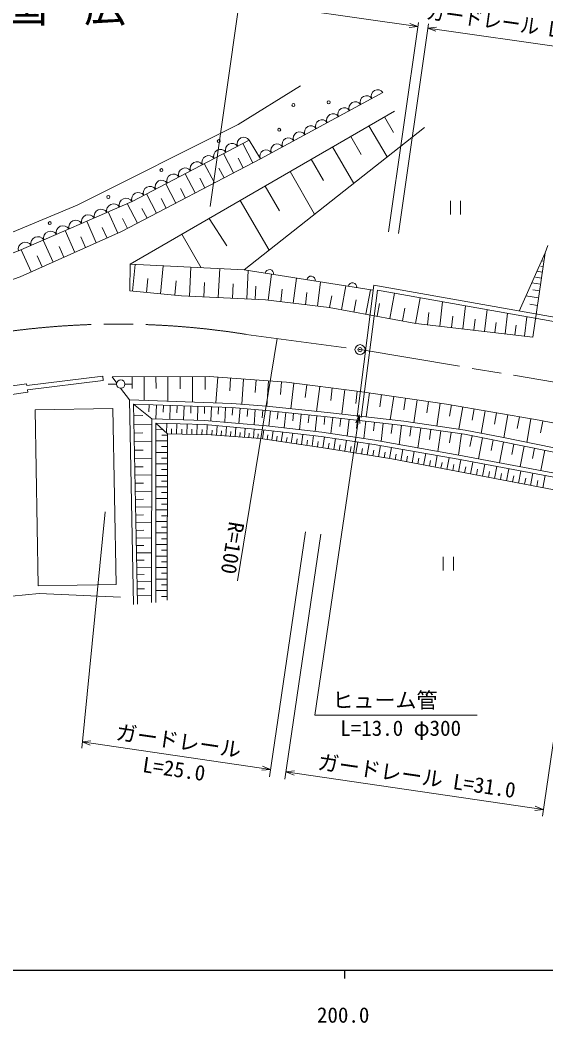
# Model space of a CAD drawing. Units: millimetres, scale not verified. Extents: x 40000 to 680000, y 20000 to 380000.
# Drawn here: x 229422 to 291957, y 198715 to 317977 of the extents above; entities that cross this region are included whole.
import ezdxf
from ezdxf.enums import TextEntityAlignment as Align

# ---------------------------------------------------------------- set-up
doc = ezdxf.new("R2010")
doc.units = ezdxf.units.MM
doc.header["$LTSCALE"] = 1000
doc.header["$PDMODE"] = 32
doc.header["$PDSIZE"] = 500
doc.linetypes.add('CHAIN', pattern=[18.5, 12, -1.5, 3.5, -1.5])
for name, color, linetype, lineweight in [('M-BGD', 7, 'Continuous', 13), ('M-BGD-HTXT', 7, 'Continuous', 13), ('M-BMK', 2, 'CHAIN', 13), ('M-BMK-SRVR', 3, 'Continuous', 13), ('M-STR-HTXT', 7, 'Continuous', 13), ('M-TTL-BAND', 7, 'Continuous', 25)]:
    doc.layers.add(name, color=color, linetype=linetype, lineweight=lineweight)
doc.styles.add('ＭＳ ゴシック', font='')
doc.styles.get('ＭＳ ゴシック').set_extended_font_data('MS Gothic')

msp = doc.modelspace()

# ---------------------------------------------------------------- linework, layer by layer
at = {"layer": 'M-BGD'}
for p, q in [((255356, 305561), (262771, 310140)), ((272572, 309347), (257997, 301477)), ((273952, 307151), (242506, 288948)), ((236209, 295963), (255356, 305561)), ((270916, 305393), (273057, 301694)), ((272765, 306464), (273836, 304614)), ((277512, 305216), (256085, 288274)), ((268751, 304140), (270004, 301976)), ((257112, 301013), (255911, 303303)), ((257997, 301477), (256679, 303705)), ((254822, 299813), (253622, 302102)), ((266587, 302888), (269093, 298559)), ((241496, 292827), (257997, 301477)), ((252533, 298613), (251333, 300902)), ((255967, 300413), (255367, 301558)), ((264055, 301422), (265521, 298890)), ((250243, 297413), (249043, 299702)), ((253677, 299213), (253077, 300358)), ((261523, 299956), (264454, 294892)), ((247954, 296213), (246754, 298502)), ((251388, 298013), (250788, 299157)), ((258560, 298241), (260275, 295279)), ((245665, 295013), (244465, 297302)), ((249099, 296813), (248499, 297957)), ((222646, 290334), (236209, 295963)), ((243377, 293813), (242155, 296143)), ((246810, 295613), (246210, 296757)), ((255597, 296526), (259027, 290601)), ((280612, 296471), (280612, 294871)), ((281812, 294871), (281812, 296471)), ((241033, 292621), (239902, 295163)), ((244521, 294413), (243921, 295557)), ((238491, 291490), (237350, 294054)), ((242212, 293202), (241601, 294367)), ((251902, 294387), (254022, 291128)), ((229426, 287457), (241496, 292827)), ((235927, 290349), (234777, 292935)), ((237209, 290920), (236638, 292201)), ((239762, 292055), (239196, 293326)), ((248643, 292501), (250941, 288530)), ((233341, 289199), (232181, 291806)), ((234634, 289774), (234059, 291067)), ((291850, 290278), (292197, 291170)), ((230734, 288039), (229564, 290669)), ((232038, 288619), (231458, 289923)), ((291850, 290278), (288761, 283371)), ((290408, 280280), (291850, 290278)), ((242506, 288948), (242482, 285774)), ((242506, 288948), (256085, 288274)), ((242802, 285744), (243100, 288919)), ((246123, 285432), (246435, 288753)), ((291615, 288649), (291359, 288686)), ((291708, 289288), (291426, 289329)), ((221252, 284527), (229426, 287457)), ((249554, 285152), (249723, 288590)), ((252991, 284983), (253160, 288420)), ((271425, 285842), (256085, 288274)), ((256376, 284816), (256543, 288202)), ((258931, 284666), (259306, 287764)), ((291523, 288010), (290878, 288103)), ((244463, 285588), (244619, 287249)), ((247837, 285271), (247998, 286985)), ((251272, 285067), (251357, 286786)), ((254683, 284899), (254767, 286592)), ((257375, 284767), (257452, 286325)), ((261918, 284305), (262280, 287292)), ((264800, 283956), (265148, 286837)), ((267650, 283520), (268171, 286358)), ((291316, 286573), (290261, 286725)), ((291420, 287292), (290701, 287395)), ((242482, 285774), (248621, 285198)), ((248621, 285198), (258595, 284707)), ((260425, 284486), (260606, 285979)), ((263359, 284131), (263533, 285571)), ((266231, 283781), (266492, 285200)), ((270558, 282987), (271092, 285895)), ((273386, 282469), (273940, 285494)), ((291083, 284958), (289569, 285176)), ((291199, 285765), (290392, 285882)), ((258595, 284707), (266190, 283788)), ((269104, 283254), (269371, 284708)), ((271873, 282746), (272151, 284258)), ((276428, 281911), (276986, 284953)), ((279335, 281568), (279674, 284476)), ((282079, 281249), (282398, 283993)), ((290952, 284049), (290044, 284180)), ((266190, 283788), (276498, 281898)), ((274907, 282190), (275186, 283711)), ((277881, 281737), (278051, 283191)), ((280707, 281409), (280867, 282780)), ((284668, 280948), (284969, 283537)), ((287110, 280664), (287395, 283106)), ((289415, 280396), (289683, 282700)), ((276498, 281898), (290408, 280280)), ((283374, 281098), (283524, 282393)), ((285889, 280806), (286031, 282027)), ((288263, 280530), (288397, 281682)), ((230225, 274515), (239246, 275622)), ((239246, 275622), (239307, 275125)), ((240361, 275549), (251901, 275576)), ((240915, 274809), (240361, 275549)), ((242769, 275554), (242772, 274146)), ((244177, 275558), (244184, 272742)), ((245585, 275561), (245588, 274153)), ((246993, 275564), (247000, 272645)), ((248453, 275568), (248456, 274108)), ((249912, 275571), (249919, 272545)), ((251425, 275575), (251429, 274062)), ((251901, 275576), (261109, 274922)), ((252936, 275502), (252719, 272449)), ((224753, 273935), (230197, 274710)), ((230197, 274710), (230225, 274515)), ((230296, 274020), (239307, 275125)), ((240900, 274669), (239888, 274669)), ((241900, 274682), (242806, 274681)), ((254463, 275394), (254354, 273867)), ((255989, 275285), (255777, 272292)), ((257486, 275179), (257380, 273682)), ((258983, 275073), (258768, 272054)), ((260492, 274966), (260385, 273456)), ((261109, 274922), (269774, 273810)), ((261996, 274808), (261604, 271748)), ((263526, 274612), (263330, 273082)), ((265056, 274415), (264671, 271417)), ((224894, 272945), (230338, 273720)), ((230296, 274020), (230338, 273720)), ((242420, 272802), (241382, 274186)), ((266555, 274223), (266363, 272724)), ((268054, 274031), (267677, 271093)), ((269523, 273842), (269335, 272373)), ((269774, 273810), (280151, 272314)), ((270990, 273635), (270577, 270773)), ((272421, 273429), (272214, 271997)), ((273852, 273222), (273451, 270442)), ((245074, 270556), (242930, 272284)), ((244782, 272221), (244753, 271368)), ((245635, 272192), (245578, 270541)), ((246460, 272163), (246432, 271338)), ((247285, 272135), (247229, 270493)), ((248106, 272107), (248078, 271286)), ((248927, 272079), (248871, 270446)), ((249744, 272051), (249716, 271234)), ((250560, 272023), (250504, 270399)), ((251372, 271995), (251344, 271183)), ((252184, 271967), (252127, 270307)), ((253014, 271939), (252986, 271108)), ((275242, 273022), (275042, 271632)), ((276632, 272821), (276238, 270089)), ((277998, 272624), (277801, 271258)), ((279365, 272427), (278971, 269698)), ((280151, 272314), (291134, 270381)), ((280726, 272213), (280488, 270855)), ((282084, 271974), (281617, 269320)), ((231207, 271615), (240470, 271784)), ((231588, 250679), (231207, 271615)), ((240470, 271784), (240852, 250848)), ((242957, 270929), (244005, 270950)), ((253845, 271910), (253785, 270159)), ((254720, 271874), (254651, 271001)), ((255593, 271805), (255451, 270010)), ((256491, 271734), (256420, 270837)), ((257388, 271663), (257244, 269851)), ((258294, 271591), (258222, 270685)), ((259199, 271507), (259009, 269685)), ((260110, 271411), (260014, 270501)), ((261020, 271316), (260828, 269474)), ((261941, 271220), (261845, 270299)), ((262862, 271124), (262667, 269261)), ((263794, 271027), (263696, 270095)), ((264725, 270929), (264528, 269045)), ((265667, 270831), (265569, 269889)), ((266609, 270725), (266386, 268793)), ((283411, 271740), (283178, 270413)), ((284738, 271507), (284266, 268825)), ((286079, 271271), (285843, 269930)), ((287419, 271035), (286935, 268283)), ((288796, 270793), (288553, 269417)), ((242978, 269881), (245073, 269923)), ((246941, 268785), (245573, 270041)), ((246827, 268889), (246857, 270001)), ((248036, 268756), (248068, 269969)), ((249246, 268724), (249278, 269934)), ((250453, 268692), (250485, 269899)), ((251637, 268661), (251668, 269845)), ((252777, 268600), (252862, 269739)), ((253899, 268517), (253983, 269639)), ((255005, 268435), (255087, 269541)), ((267575, 270614), (267464, 269648)), ((268541, 270503), (268311, 268505)), ((269540, 270388), (269425, 269389)), ((270539, 270274), (270302, 268208)), ((271572, 270155), (271453, 269122)), ((272605, 270036), (272355, 267863)), ((273691, 269911), (273566, 268824)), ((274778, 269786), (274513, 267480)), ((275928, 269628), (275763, 268479)), ((290172, 270551), (289675, 267725)), ((291134, 270381), (303050, 268110)), ((291583, 270296), (291315, 268887)), ((242999, 268856), (244025, 268876)), ((246400, 269282), (245572, 269263)), ((246941, 268615), (246262, 268616)), ((246925, 248972), (246941, 268785)), ((246941, 268785), (252134, 268648)), ((247430, 268772), (247446, 269379)), ((248641, 268740), (248657, 269345)), ((249849, 268708), (249865, 269312)), ((251045, 268677), (251061, 269269)), ((252134, 268648), (258023, 268212)), ((252208, 268642), (252250, 269212)), ((253338, 268559), (253380, 269120)), ((254452, 268476), (254493, 269029)), ((255550, 268395), (255590, 268940)), ((256094, 268354), (256175, 269444)), ((256631, 268315), (256671, 268851)), ((257168, 268275), (257247, 269348)), ((257705, 268235), (257745, 268773)), ((258241, 268180), (258398, 269246)), ((258794, 268098), (258876, 268652)), ((259348, 268016), (259511, 269124)), ((259919, 267932), (260004, 268503)), ((260491, 267848), (260659, 268991)), ((261080, 267761), (261167, 268351)), ((261670, 267674), (261843, 268853)), ((262886, 267495), (263065, 268711)), ((264141, 267310), (264326, 268565)), ((265423, 267121), (265611, 268403)), ((277076, 269464), (276737, 267086)), ((278265, 269294), (278095, 268105)), ((279454, 269124), (279103, 266667)), ((280683, 268949), (280507, 267720)), ((281911, 268773), (281548, 266233)), ((283172, 268541), (282921, 267283)), ((243020, 267830), (245071, 267871)), ((246940, 267937), (245571, 267938)), ((246940, 267252), (246255, 267253)), ((258023, 268212), (265752, 267073)), ((262278, 267585), (262367, 268193)), ((263513, 267403), (263606, 268030)), ((264782, 267216), (264876, 267857)), ((266069, 267021), (266175, 267667)), ((266715, 266915), (266927, 268207)), ((267370, 266808), (267477, 267463)), ((268025, 266700), (268240, 268010)), ((268689, 266592), (268798, 267256)), ((269354, 266483), (269571, 267811)), ((270701, 266262), (270922, 267610)), ((272047, 266041), (272267, 267387)), ((273373, 265824), (273590, 267150)), ((284430, 268290), (283933, 265799)), ((285676, 268042), (285427, 266796)), ((286921, 267793), (286430, 265331)), ((288152, 267547), (287906, 266316)), ((289383, 267301), (288897, 264869)), ((243040, 266825), (244044, 266845)), ((246939, 266568), (245570, 266569)), ((265752, 267073), (273627, 265782)), ((270028, 266372), (270138, 267046)), ((271374, 266152), (271484, 266824)), ((272710, 265933), (272819, 266596)), ((274038, 265704), (274165, 266368)), ((274702, 265578), (274955, 266906)), ((275374, 265450), (275502, 266121)), ((276046, 265322), (276301, 266665)), ((277404, 265063), (277663, 266421)), ((278777, 264801), (279039, 266175)), ((290599, 267059), (290356, 265842)), ((291816, 266816), (291336, 264412)), ((243060, 265821), (245069, 265861)), ((243080, 264836), (244064, 264856)), ((246938, 265199), (245569, 265200)), ((246938, 265883), (246254, 265884)), ((273627, 265782), (295539, 261609)), ((276725, 265192), (276854, 265872)), ((278091, 264932), (278222, 265619)), ((279472, 264669), (279604, 265364)), ((280167, 264537), (280431, 265926)), ((280869, 264403), (281003, 265105)), ((281571, 264269), (281839, 265674)), ((282280, 264134), (282415, 264843)), ((282989, 263999), (283259, 265417)), ((284410, 263728), (284681, 265150)), ((285836, 263457), (286108, 264883)), ((243099, 263852), (245067, 263892)), ((246937, 263829), (245567, 263831)), ((246937, 264514), (246253, 264515)), ((283700, 263864), (283835, 264575)), ((285123, 263593), (285259, 264306)), ((286552, 263321), (286688, 264036)), ((287267, 263184), (287539, 264615)), ((287984, 263048), (288120, 263765)), ((288701, 262911), (288974, 264346)), ((290140, 262637), (290414, 264076)), ((291583, 262362), (291858, 263805)), ((243119, 262889), (244083, 262908)), ((246936, 262460), (245566, 262461)), ((246936, 263145), (246252, 263145)), ((289420, 262774), (289557, 263493)), ((290861, 262500), (290999, 263221)), ((243138, 261925), (245066, 261963)), ((246935, 261775), (246250, 261776)), ((243157, 260981), (244101, 261000)), ((243176, 260037), (245064, 260075)), ((246935, 261090), (245565, 261092)), ((246934, 260406), (246249, 260406)), ((243194, 259112), (244119, 259131)), ((246933, 259721), (245564, 259722)), ((246933, 259036), (246248, 259036)), ((243213, 258188), (245062, 258225)), ((246932, 258351), (245562, 258352)), ((246932, 257666), (246247, 257666)), ((243231, 257282), (244137, 257300)), ((246931, 256981), (245561, 256982)), ((243249, 256376), (245061, 256413)), ((243267, 255489), (244154, 255507)), ((246930, 255611), (245560, 255612)), ((246931, 256296), (246246, 256296)), ((243285, 254602), (245059, 254638)), ((246929, 254240), (245559, 254242)), ((246930, 254926), (246244, 254926)), ((279753, 254134), (279753, 252534)), ((280953, 252534), (280953, 254134)), ((243302, 253733), (244171, 253751)), ((243320, 252865), (245057, 252900)), ((246928, 252870), (245557, 252871)), ((246928, 253555), (246243, 253556)), ((243337, 252014), (244188, 252031)), ((246927, 252185), (246242, 252185)), ((240852, 250848), (231588, 250679)), ((243354, 251163), (245056, 251197)), ((246927, 251499), (245556, 251501)), ((246926, 250814), (246241, 250815)), ((215253, 248244), (231685, 249770)), ((231685, 249770), (241378, 249334)), ((243371, 250329), (244204, 250346)), ((243387, 249496), (245054, 249529)), ((246926, 250129), (245555, 250130)), ((246925, 249443), (246240, 249444))]:
    msp.add_line(p, q, dxfattribs=at)
for points in [[(256679, 303705), (242739, 296396), (229238, 290527), (219631, 286955), (189071, 278173), (182878, 276999)], [(269504, 270787), (271501, 286434), (298095, 281715), (325736, 278312), (333151, 279221), (339219, 278535), (348864, 277533), (358318, 276604), (366045, 276655), (371861, 277236), (377628, 278690), (382680, 280111), (389586, 282401), (394057, 284254)], [(270000, 270724), (271930, 285850), (298020, 281221), (325736, 277809), (333153, 278717), (339166, 278038), (348813, 277036), (358295, 276104), (366072, 276155), (371947, 276742), (377757, 278207), (382827, 279632), (389761, 281932), (394248, 283792)], [(242907, 248486), (242420, 272802), (254614, 272384), (258742, 272057), (265991, 271300), (275053, 270258), (282347, 269216), (286714, 268368), (323255, 260939), (335436, 258416), (342887, 257072), (348194, 256454), (358425, 256113), (364471, 256341), (370916, 257278), (377822, 258568), (386376, 260604), (392312, 262563)], [(243407, 248496), (242930, 272284), (254586, 271885), (258696, 271559), (265936, 270803), (274989, 269762), (282264, 268723), (286617, 267877), (323155, 260450), (335341, 257925), (342814, 256577), (348156, 255955), (358426, 255613), (364516, 255842), (370998, 256785), (377926, 258079), (386512, 260122), (392469, 262089)], [(245053, 248701), (245074, 270556), (251372, 270374), (258714, 269720), (265293, 268956), (271618, 268011), (281608, 266235), (310504, 260819), (326070, 257675), (332073, 256603), (338579, 255573), (345412, 254810), (355606, 254351), (364747, 254702), (370793, 255466), (393709, 260350), (403673, 259568)], [(245553, 248700), (245573, 270041), (251343, 269874), (258663, 269222), (265227, 268461), (271537, 267518), (281519, 265743), (310409, 260328), (325976, 257184), (331990, 256110), (338512, 255077), (345373, 254311), (355604, 253850), (364788, 254203), (370876, 254972), (393743, 259846), (403633, 259069)]]:
    msp.add_lwpolyline(points, dxfattribs=at)
for centre, radius in [((261928, 307870), 180), ((266126, 308197), 180), ((260237, 304926), 180), ((253054, 303581), 180), ((246239, 300128), 180), ((239927, 296936), 180), ((232955, 293831), 180), ((241400, 274686), 500)]:
    msp.add_circle(centre, radius, dxfattribs=at)
for centre, radius, start, end in [((270611, 308225), 755, 32.53458, 204.19466), ((271936, 308941), 755, 32.53458, 204.19466), ((269286, 307510), 755, 32.53458, 204.19466), ((266636, 306079), 755, 32.53458, 204.19466), ((267961, 306794), 755, 32.53458, 204.19466), ((263986, 304648), 755, 32.53458, 204.19466), ((265311, 305364), 755, 32.53458, 204.19466), ((262661, 303933), 755, 32.53458, 204.19466), ((254631, 302527), 792, 34.36406, 200.97192), ((256025, 303258), 792, 34.36406, 200.97192), ((260011, 302502), 755, 32.53458, 204.19466), ((261336, 303218), 755, 32.53458, 204.19466), ((251843, 301065), 792, 34.36406, 200.97192), ((253237, 301796), 792, 34.36406, 200.97192), ((258686, 301787), 755, 32.53458, 204.19466), ((250449, 300334), 792, 34.36406, 200.97192), ((247661, 298872), 792, 34.36406, 200.97192), ((249055, 299603), 792, 34.36406, 200.97192), ((244873, 297411), 792, 34.36406, 200.97192), ((246267, 298142), 792, 34.36406, 200.97192), ((243479, 296680), 792, 34.36406, 200.97192), ((240539, 295301), 828, 32.37622, 194.61708), ((242040, 295953), 828, 32.37622, 194.61708), ((237539, 293997), 828, 32.37622, 194.61708), ((239039, 294649), 828, 32.37622, 194.61708), ((234539, 292692), 828, 32.37622, 194.61708), ((236039, 293344), 828, 32.37622, 194.61708), ((231539, 291388), 828, 32.37622, 194.61708), ((233039, 292040), 828, 32.37622, 194.61708), ((230039, 290736), 828, 32.37622, 194.61708), ((259080, 287800), 500, 350.99118, 170.99118), ((264018, 287017), 500, 350.99118, 170.99118), ((268956, 286234), 500, 350.99118, 170.99118)]:
    msp.add_arc(centre, radius, start, end, dxfattribs=at)
at = {"layer": 'M-BMK'}
msp.add_lwpolyline([(256316, 280599), (269850, 278782), (337892, 267421)], dxfattribs=at)
msp.add_arc((241031, 185519), 96301, 80.86757, 105.39713, dxfattribs=at)
at = {"layer": 'M-BMK-SRVR'}
msp.add_circle((269850, 278782), 600, dxfattribs=at)
msp.add_point((269850, 278782), dxfattribs=at)
at = {"layer": 'M-STR-HTXT'}
for p, q in [((252018, 295806), (255581, 320733)), ((255509, 320228), (276721, 317196)), ((273230, 292774), (276793, 317701)), ((274417, 292604), (277980, 317531)), ((276721, 317196), (275766, 317585)), ((276721, 317196), (275696, 317090)), ((277908, 317026), (278934, 317132)), ((277908, 317026), (295138, 314563)), ((277908, 317026), (278863, 316637)), ((259999, 280105), (255279, 251299)), ((269736, 271031), (264488, 235334)), ((269736, 271031), (269343, 270078)), ((269736, 271031), (269838, 270005)), ((239545, 259476), (236749, 231401)), ((263366, 257101), (259083, 227969)), ((265198, 256832), (260915, 227700)), ((293876, 239281), (291528, 223310)), ((264488, 235334), (283771, 235334)), ((236824, 232151), (237850, 232253)), ((259214, 228859), (236824, 232151)), ((236824, 232151), (237777, 231758)), ((259214, 228859), (258261, 229252)), ((259214, 228859), (258188, 228758)), ((261046, 228590), (262072, 228692)), ((291643, 224092), (261046, 228590)), ((261046, 228590), (261999, 228197)), ((291643, 224092), (290690, 224485)), ((291643, 224092), (290617, 223990))]:
    msp.add_line(p, q, dxfattribs=at)
at = {"layer": 'M-TTL-BAND'}
for p, q in [((40000, 205000), (579000, 205000)), ((268000, 205000), (268000, 204000))]:
    msp.add_line(p, q, dxfattribs=at)

# ---------------------------------------------------------------- texts
at = {"layer": 'M-BGD-HTXT', "insert": (235486, 319352), "char_height": 3666, "attachment_point": 5, "style": 'ＭＳ ゴシック'}
msp.add_mtext('\\T1.24;国\\~広', dxfattribs=at)
at = {"layer": 'M-STR-HTXT', "style": 'ＭＳ ゴシック', "width": 0.9}
msp.add_text('ガードレール L=17.0', height=1833, rotation=351.865, dxfattribs=at).set_placement((288145, 316096), align=Align.BOTTOM_CENTER)
at = {"layer": 'M-STR-HTXT', "style": 'ＭＳ ゴシック'}
for s, rotation, p in [('R=100', 260.694, (253249, 255430)), ('ガードレール', 351.637, (248063, 230802)), ('L=25.0', 351.637, (247522, 227474)), ('ガードレール L=31.0', 351.637, (276388, 226638))]:
    msp.add_text(s, height=1833, rotation=rotation, dxfattribs=at).set_placement(p, align=Align.BOTTOM_CENTER)
msp.add_text('ヒューム管', height=1833, dxfattribs=at).set_placement((272804, 235634), align=Align.BOTTOM_CENTER)
msp.add_text('L=13.0 φ300', height=1833, dxfattribs=at).set_placement((267499, 232306), align=Align.BOTTOM_LEFT)
at = {"layer": 'M-TTL-BAND', "style": 'ＭＳ ゴシック'}
msp.add_text('200.0', height=1833, dxfattribs=at).set_placement((267844, 198195), align=Align.BOTTOM_CENTER)

doc.saveas('drawing.dxf')
